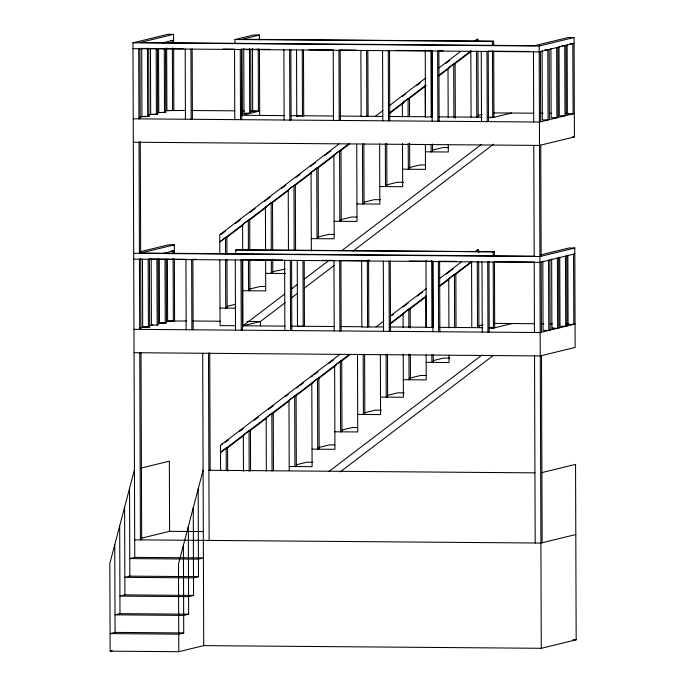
<?xml version="1.0" encoding="UTF-8"?>
<svg xmlns="http://www.w3.org/2000/svg" width="686" height="686" viewBox="0 0 686 686"><rect width="100%" height="100%" fill="white"/><g stroke="black" fill="none" stroke-linecap="round" stroke-linejoin="round"><path stroke-width="1.03" d="M134.456 469.687L109.837 563.446L110.137 651.16L178.797 651.7L203.716 645.629L541.271 648.296L576.163 639.789L575.554 464.396L541.906 472.603M203.107 470.227L178.489 563.986L178.797 651.7M226.937 254.309L226.877 237.202L225.48 237.545L219.777 241.987L349.234 143.46M249.807 249.781L249.704 219.837L248.306 220.18L242.595 224.622L242.69 250.21M272.694 249.532L272.522 202.481L271.124 202.824L265.422 207.266L265.568 249.901M295.58 250.347L295.349 185.117L293.951 185.46L288.249 189.902L288.454 250.664M316.778 168.104L317.018 238.677L318.415 238.334L318.175 167.761L316.778 168.104L311.067 172.546L311.341 251.016M339.596 150.74L339.844 221.312L341.242 220.978L340.993 150.397L339.596 150.74L333.893 155.182L334.185 238.814L311.298 238.634M402.408 116.954L402.365 103.097L408.067 98.655L409.465 98.312L409.533 116.491M455.307 118.129L455.118 63.592L453.712 63.935L448.009 68.377L448.181 117.409M227.692 471.231L227.615 447.709L226.217 448.044L220.506 452.486L349.123 354.611M250.579 470.982L250.441 430.345L249.035 430.688L243.333 435.13L243.461 471.368M273.465 470.725L273.26 412.981L271.862 413.324L266.159 417.765L266.34 471.068M294.688 395.968L294.929 466.54L296.335 466.197L296.086 395.625L294.688 395.968L288.978 400.41L289.226 470.622M271.63 414.25L273.26 412.981M317.507 378.603L317.755 449.184L319.153 448.841L318.904 378.26L317.507 378.603L311.804 383.045L312.096 466.677L289.209 466.497M312.036 449.133L334.922 449.313L334.631 365.689L340.333 361.248L341.731 360.905L341.98 431.477L340.582 431.82L340.333 361.248M340.102 362.174L341.731 360.905M410.271 328.071L410.202 308.82L408.805 309.163L403.094 313.605L403.145 327.462M456.036 327.565L455.847 274.1L454.449 274.443L448.747 278.885L448.918 327.917M338.953 144.034L219.752 234.749L219.812 253.709M375.328 116.346L382.891 110.592M389.614 105.473L425.749 77.972M438.98 67.905L460.718 51.356M474.172 41.117L477.91 38.999L477.919 41.066M225.402 231.173L221.149 234.406L221.141 233.36M235.598 223.404L240.7 219.529M250.056 212.411L255.158 208.527M264.513 201.41L270.464 196.882M281.517 188.47L285.762 185.229M295.966 177.468L300.219 174.235M310.424 166.466L315.526 162.582M324.872 155.465L330.824 150.937M402.245 96.589L405.64 93.999M416.694 85.587L420.098 82.997M445.608 63.584L449.853 60.351M388.945 113.233L425.774 85.21M439.04 75.117L470.965 50.815M226.277 237.759L243.281 224.819M249.232 220.292L266.237 207.352M272.188 202.824L288.343 190.528M295.143 185.349L311.298 173.061M317.249 168.524L334.254 155.585M340.205 151.057L349.551 143.94M389.519 113.524L403.968 102.531M408.221 99.29L426.075 85.707M438.826 76L449.879 67.588M454.132 64.355L471.136 51.407M285.05 326.133L242.947 325.799L284.656 294.08M291.464 288.9L297.415 284.364M304.224 279.185L328.903 260.414M341.671 250.707L481.246 144.54M285.076 302.775L260.397 321.545L242.947 325.799M291.036 298.239L296.995 293.711M304.653 287.88L334.442 265.225M353.161 250.982L493.586 144.171M339.681 354.533L220.48 445.257L220.575 470.613M376.057 326.853L383.62 321.099M390.343 315.98L426.478 288.48M439.717 278.405L461.455 261.863M474.909 251.625L478.648 249.498L478.657 252.602M225.282 442.324L228.687 439.735M239.74 431.323L243.136 428.733M254.189 420.321L258.442 417.088M268.646 409.328L273.748 405.443M285.65 396.379L288.197 394.441M296.704 387.967L298.401 386.681M300.099 385.386L303.504 382.797M311.152 376.974L312.859 375.679M314.557 374.385L317.961 371.795M329.006 363.383L333.259 360.15M391.929 315.5L393.627 314.205M402.982 307.088L408.076 303.203M417.431 296.086L422.533 292.21M446.337 274.091L453.137 268.912M389.682 323.741L426.512 295.709M439.777 285.616L470.862 261.958M227.006 448.267L244.01 435.327M249.112 431.443L266.117 418.503M272.068 413.975L289.072 401.027M295.88 395.856L312.885 382.917M317.978 379.032L335.84 365.441M340.942 361.565L350.289 354.439M390.248 324.032L403.857 313.682M408.959 309.798L425.963 296.858M439.563 286.499L448.918 279.382M454.869 274.854L471.874 261.915M328.791 471.565L481.975 355.039M340.282 471.848L493.474 355.322M134.756 557.375L203.416 557.915L198.426 559.133L129.774 558.584L134.756 557.375L132.964 42.806L167.864 34.3L173.584 34.343L173.609 43.381M173.584 34.343L139.927 42.549L534.694 45.67L568.342 37.473L574.062 37.516L574.414 136.926L539.513 145.423L133.307 142.208M139.953 48.397L138.709 48.697L138.949 118.867L140.193 118.567L139.953 48.397L183.265 48.74M162.299 42.952L173.601 40.191M234.998 43.432L234.981 39.539L253.674 34.977L259.402 35.029L259.419 39.899M259.402 35.029L241.952 39.273L493.68 41.271L493.697 45.173M241.506 49.195L240.254 49.503L240.503 119.673L241.746 119.364L241.506 49.195L270.233 49.426M340.196 49.984L338.944 50.284L339.193 120.453L340.436 120.144L340.196 49.984L356.154 50.104M139.147 117.375L143.203 116.388L148.922 116.44L148.682 48.397M148.811 115.025L151.923 114.262L157.643 114.313L157.411 48.397M158.552 48.8L158.775 112.59L165.746 112.333L165.523 48.543M166.664 47.891L166.878 110.618L185.597 110.455M141.719 48.655L141.951 116.697L148.922 116.44M150.448 48.655L150.68 114.571L157.643 114.313M158.775 112.59L165.746 112.333M166.878 110.618L173.85 110.36L173.635 48.697M438.886 50.764L437.634 51.064L437.882 121.233L439.126 120.933L438.886 50.764L443.139 50.798M234.981 39.539L493.68 41.271M488.226 51.15L486.983 51.459L487.223 121.628L488.475 121.319L488.226 51.15L529.429 51.476M243.744 48.569L243.976 113.422L249.987 113.156M252.482 48.569L252.697 111.295L253.94 110.995M249.464 48.62L249.695 113.473L242.218 115.291L284.313 115.625M259.668 111.038L250.939 113.164L250.716 49.375M132.964 42.806L539.17 46.022L574.062 37.516M574.088 43.364L539.187 51.87L132.981 48.655M296.524 50.121L296.755 116.037L297.998 115.737M296.755 116.037L303.718 115.78L303.486 49.864M402.365 103.097L403.762 102.754M360.887 50.635L361.119 116.551L362.362 116.243M361.119 116.551L368.082 116.294L367.85 50.378M425.243 50.078L425.474 117.057L432.446 116.8L432.214 50.85M478.245 115.351L482.352 114.356M487.952 117.555L492.702 117.589L511.396 113.036M567.125 44.684L567.365 113.79L568.608 113.49M574.328 113.533L539.436 122.039L133.23 118.824M432.6 150.08L442.864 147.576L448.069 147.619M408.753 167.684L420.038 164.932L425.243 164.974M386.955 184.8L397.22 182.296L403.462 182.347M140.047 251.762L168.593 244.808L174.313 244.851L174.347 253.889M174.313 244.851L139.421 253.357L139.035 142.259L140.278 141.951L140.664 253.048L534.36 256.17M364.129 202.156L374.393 199.66L380.636 199.703M163.028 253.451L174.338 250.699M340.282 219.769L351.575 217.016L356.771 217.059M192.895 259.308L191.643 259.617L191.891 329.786L193.135 329.477L192.895 259.308L196.085 259.334M235.735 253.94L235.718 250.038L236.962 249.738L494.417 251.779L494.435 256.65M317.455 237.133L328.748 234.38L333.945 234.423M242.235 259.702L240.992 260.003L241.232 330.172L242.484 329.872L242.235 259.702L282.666 260.02M272.839 271.605L285.179 269.118M272.728 259.154L272.771 273.054L271.373 273.397L271.322 259.497M340.925 260.483L339.681 260.791L339.93 330.952L341.174 330.652L340.925 260.483L369.66 260.714M248.984 289.209L260.277 286.456L265.482 286.499M227.186 306.325L235.401 304.318M139.884 327.882L143.931 326.896L149.659 326.939L149.419 258.896M149.539 325.524L152.661 324.77M159.289 259.308L159.512 323.097L166.484 322.84L166.261 259.051M167.401 259.462L167.616 321.125L186.24 320.954M142.448 259.154L142.688 327.196L149.659 326.939M151.186 259.154L151.409 325.07L157.137 325.121L158.38 324.812L158.149 258.896M159.512 323.097L166.484 322.84M167.616 321.125L174.578 320.868L174.364 259.205M439.615 261.263L438.371 261.572L438.62 331.741L439.863 331.432L439.615 261.263L456.644 261.4M235.718 250.038L494.417 251.779M540.525 254.935L569.08 247.972L574.799 248.023L575.142 347.425L540.251 355.931L134.044 352.715M574.799 248.023L539.899 256.53L133.701 253.305M574.817 253.871L539.925 262.378L133.719 259.154M297.252 260.629L297.484 326.545L298.736 326.236M297.484 326.545L304.455 326.287L304.224 260.371M361.616 260.071L361.848 327.05L383.397 326.913M425.98 260.586L426.212 327.565L433.183 327.308L432.952 261.357M478.982 325.859L483.09 324.855M334.631 365.689L336.029 365.346M488.681 328.054L493.44 328.097L512.133 323.535M551.655 259.137L551.896 328.242L553.139 327.942M575.065 324.041L540.165 332.538L133.967 329.323M433.338 360.579L443.602 358.075L449.845 358.126M409.482 378.192L420.775 375.439L425.98 375.482M410.365 354.799L410.451 379.392L409.053 379.735L408.959 354.07M387.693 395.299L397.957 392.804L404.191 392.846M364.866 412.663L375.131 410.159L381.373 410.211M140.802 468.144L169.348 461.181L169.596 531.324L141.042 538.278M342.04 430.019L352.304 427.524L357.509 427.567M318.193 447.632L329.486 444.88L334.682 444.922M296.395 464.748L306.659 462.244L312.902 462.295M198.486 576.669L129.834 576.129L124.852 577.346L193.503 577.886L198.486 576.669L198.185 488.981M193.563 595.431L124.912 594.882L119.93 596.1L188.581 596.64L193.563 595.431L193.263 507.734M188.641 614.184L119.99 613.644L114.999 614.853L183.659 615.402L188.641 614.184L188.333 526.488M183.719 632.946L115.059 632.398L110.077 633.615L178.729 634.156L183.719 632.946L183.411 545.241M575.803 534.54L540.902 543.046L134.696 539.831M110.137 651.16L112.204 650.654M170.445 40.483L172.358 40.5L172.366 42.626M569.98 43.647L572.836 43.672L573.084 113.833L567.365 113.79M561.877 45.619L564.741 45.645L564.981 115.814L559.262 115.763L559.021 46.657M544.95 49.744L547.805 49.769L548.054 119.939L542.334 119.896L542.094 50.79M223.01 49.049L234.715 49.143M308.932 49.735L333.405 49.924M395.925 50.421L432.094 50.704M192.003 110.506L234.723 110.84M242.192 110.9L244.336 110.918M250.742 110.969L258.708 111.029M493.714 112.89L533.648 113.207M540.002 113.259L543.183 113.284M549.537 113.336L551.655 113.353M565.427 113.464L567.545 113.482M252.697 111.295L258.416 111.346L258.202 48.62M243.976 113.422L249.695 113.473M290.632 115.677L333.576 116.02M339.973 116.071L361.299 116.234M366.178 116.277L382.668 116.406M388.953 116.457L425.672 116.749M438.766 116.852L481.932 117.195M487.703 117.237L493.946 117.289L493.714 51.373M572.278 136.908L574.414 136.926M425.414 151.829L448.301 152.009L448.275 144.789M402.596 169.185L425.474 169.365L425.389 144.369M379.77 186.549L402.656 186.729L402.502 143.606M356.943 203.914L379.83 204.094L379.624 143.914M334.125 221.269L357.012 221.449L356.737 144.214M171.183 250.982L173.095 250.999L173.095 253.125M149.136 258.965L186.112 259.257M322.437 260.337L334.142 260.431M409.422 261.023L432.832 261.212M495.301 261.709L534.394 262.018M270.867 273.045L272.771 273.054M265.654 273.354L285.419 273.508M242.827 290.71L265.714 290.898L265.602 259.497M220.009 308.074L235.607 308.194M192.595 321.005L220.137 321.228M246.874 321.434L260.397 321.545L260.414 325.799M494.452 323.398L534.377 323.715M540.74 323.766L543.912 323.792M550.275 323.843L552.393 323.861M566.164 323.964L568.282 323.981M235.667 325.739L220.069 325.618L219.837 260.105M291.361 326.184L334.305 326.519M340.702 326.57L362.028 326.742M389.691 326.956L427.455 327.256M439.494 327.351L482.661 327.694M488.441 327.745L494.683 327.788L494.452 261.872M551.896 328.242L557.615 328.285L557.375 258.125M426.152 362.328L449.038 362.508L449.013 355.288M408.539 379.384L410.451 379.392M403.325 379.692L426.212 379.873L426.126 354.868M380.507 397.057L403.385 397.237L403.239 354.113M357.68 414.413L380.567 414.593L380.353 354.413M334.854 431.777L357.74 431.957L357.475 354.722M208.904 470.279L534.934 472.86M169.596 531.324L203.39 531.59M572.947 639.764L576.163 639.789M573.573 254.172L573.822 324.341L568.094 324.298L567.854 255.192M565.984 45.336L566.224 115.505M566.722 255.844L566.962 326.013M565.47 256.144L565.718 326.313L559.999 326.27L559.759 257.164M557.881 47.317L558.13 117.478M558.618 257.816L558.858 327.985M556.638 47.617L556.878 117.786L551.158 117.743L550.918 48.637M549.16 49.443L549.4 119.604M549.889 259.943L550.138 330.112M548.543 260.277L548.791 330.438L543.063 330.395L542.823 261.289M540.431 51.57L540.679 121.731M540.757 145.123L541.151 256.221M541.168 262.069L541.417 332.238M541.494 355.631L542.146 542.746M539.17 46.022L541.271 648.296M533.468 51.827L533.708 121.997M533.794 145.381L534.18 256.478M534.205 262.326L534.445 332.496M534.531 355.888L535.183 543.003M492.437 41.572L492.454 45.473M492.471 50.61L492.702 117.589M493.174 252.079L493.183 255.981M493.208 262.181L493.44 328.097M481.263 51.407L481.503 121.576M481.992 261.915L482.241 332.084M477.953 51.579L478.185 116.809L476.787 117.152L476.556 50.85M478.691 262.086L478.922 327.316L477.516 327.651L477.285 261.357M476.513 39.342L476.521 41.134M477.25 249.841L477.25 251.642M470.836 51.021L471.068 117.109M471.565 261.52L471.797 327.608M453.712 63.935L453.9 117.4M454.449 274.443L454.638 327.908M432.514 144.043L432.54 151.529L431.134 151.872L431.108 144.386M433.243 354.551L433.269 362.036L431.871 362.38L431.846 354.894M431.914 51.021L432.163 121.19M432.652 261.52L432.892 331.69M430.962 50.121L431.202 117.1M431.7 260.629L431.931 327.608M425.183 85.741L425.294 116.654M425.92 296.241L426.032 327.153M409.628 143.228L409.714 168.893L408.316 169.236L408.221 143.571M408.067 98.655L408.127 116.834M408.805 309.163L408.865 327.342M390.274 260.877L390.514 331.046L389.271 331.347L389.031 261.177M386.741 143.477L386.887 186.249L385.489 186.592L385.343 143.82M387.479 353.985L387.624 396.757L386.227 397.1L386.072 354.328M382.574 50.627L382.814 120.796M383.303 261.134L383.551 331.304M368.579 259.814L368.819 326.793M366.607 50.678L366.839 116.594M367.336 260.123L367.567 327.102M363.854 143.734L364.069 203.613L362.671 203.956L362.457 144.069M364.592 354.233L364.798 414.121L363.4 414.455L363.194 354.576M333.225 50.241L333.473 120.41M333.962 260.74L334.202 330.909M302.243 50.172L302.475 116.08M302.98 260.671L303.203 326.587M293.951 185.46L294.174 250.69M290.847 49.589L291.096 119.758L289.844 120.059L289.603 49.889M291.584 260.097L291.824 330.258L290.581 330.566L290.332 260.397M283.884 49.846L284.124 120.016M284.613 260.354L284.861 330.523M271.124 202.824L271.287 249.875M271.862 413.324L272.059 471.068M259.454 49.375L259.677 115.291M249.841 259.411L249.953 290.418L248.546 290.761L248.443 259.745M248.306 220.18L248.409 250.124M249.035 430.688L249.181 471.325M241.987 49.375L242.218 115.78M242.724 259.797L242.955 326.287M234.535 49.461L234.784 119.621M235.272 259.96L235.512 330.129M226.955 259.66L227.126 307.774L225.728 308.117L225.557 260.003M225.48 237.545L225.54 254.652M226.217 448.044L226.294 470.502M221.878 443.868L221.887 444.914M210.148 470.613L209.736 352.998L208.493 353.307L209.144 540.422M202.696 353.256L203.716 645.629M192.157 48.809L192.406 118.978L191.154 119.278L190.914 49.109M185.186 49.066L185.434 119.235M185.923 259.574L186.172 329.734M172.383 47.934L172.598 110.66M173.121 258.442L173.335 321.168M164.28 48.852L164.503 112.641M165.009 259.351L165.232 323.14M156.168 48.697L156.399 114.613M156.905 259.205L157.137 325.121M147.439 48.697L147.67 116.74M148.167 259.205L148.408 327.248M129.525 488.441L129.834 576.129M124.603 507.194L124.912 594.882M119.681 525.939L119.99 613.644M114.759 544.693L115.059 632.398M389.537 50.37L388.293 50.678L388.533 120.839L389.785 120.539L389.537 50.37M140.69 258.896L139.438 259.205L139.687 329.374L140.93 329.066L140.69 258.896M488.964 261.658L487.72 261.958L487.96 332.127L489.212 331.827L488.964 261.658M141.016 352.458L139.764 352.758L140.416 539.873L141.668 539.573L141.016 352.458"/></g></svg>
